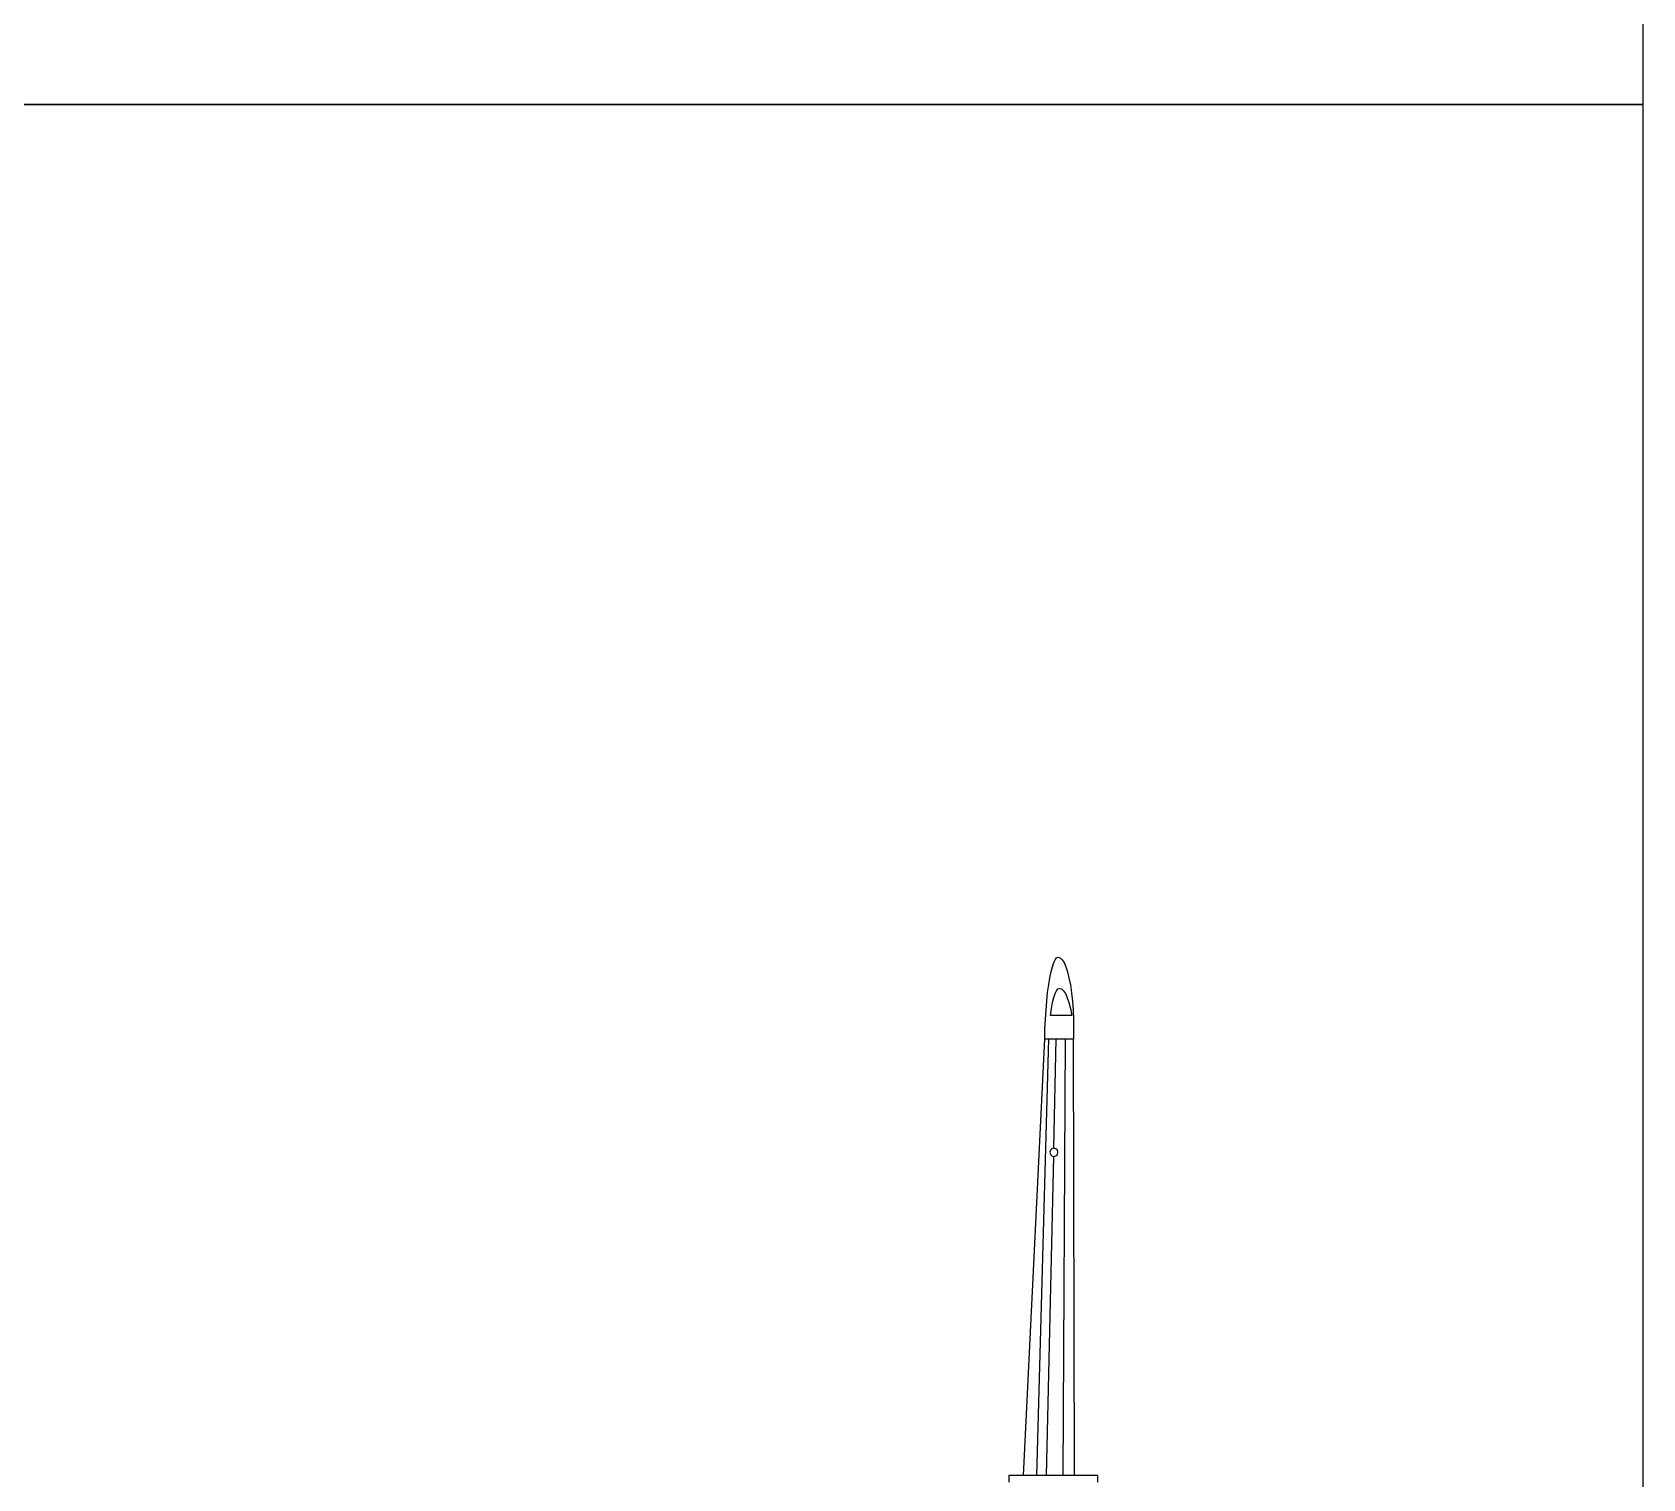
# Model space of a CAD drawing. Header units: inches. Extents: x 17 to 413, y 34 to 164.
# Drawn here: x 101.26 to 116.77, y 111.26 to 125.19 of the extents above; entities that cross this region are included whole.
import ezdxf

# ---------------------------------------------------------------- set-up
doc = ezdxf.new("R2010")
doc.units = ezdxf.units.IN
doc.header["$MEASUREMENT"] = 0
doc.layers.add('Layer 1', color=7, linetype='Continuous')

msp = doc.modelspace()

# ---------------------------------------------------------------- linework, layer by layer
at = {"layer": 'Layer 1', "color": 7}
for p, q in [((72.8027, 124.4937), (116.76568, 124.4937)), ((116.76568, 124.4937), (116.76568, 84.68938)), ((111.06669, 116.14522), (111.07968, 116.19283)), ((111.07968, 116.19283), (111.09266, 116.23178)), ((111.09266, 116.23178), (111.10781, 116.25991)), ((111.10781, 116.25991), (111.12079, 116.27722)), ((111.12079, 116.27722), (111.13378, 116.28371)), ((111.13378, 116.28371), (111.15326, 116.27722)), ((111.15326, 116.27722), (111.17273, 116.25991)), ((111.17273, 116.25991), (111.19221, 116.23178)), ((111.19221, 116.23178), (111.20952, 116.19066)), ((111.20952, 116.19066), (111.22466, 116.14306)), ((111.03424, 115.94398), (111.04506, 116.01972)), ((111.04506, 116.01972), (111.05588, 116.0868)), ((111.05588, 116.0868), (111.06669, 116.14522)), ((111.22466, 116.14306), (111.23981, 116.08463)), ((111.23981, 116.08463), (111.2528, 116.01755)), ((111.02558, 115.86176), (111.03424, 115.94398)), ((111.08185, 115.84661), (111.09483, 115.89638)), ((111.09483, 115.89638), (111.10781, 115.93316)), ((111.10781, 115.93316), (111.1208, 115.96129)), ((111.1208, 115.96129), (111.13378, 115.97861)), ((111.13378, 115.97861), (111.14676, 115.98293)), ((111.14676, 115.98293), (111.1684, 115.97861)), ((111.1684, 115.97861), (111.18571, 115.9613)), ((111.18571, 115.9613), (111.20519, 115.93317)), ((111.20519, 115.93317), (111.2225, 115.89422)), ((111.2225, 115.89422), (111.23765, 115.84661)), ((111.2528, 116.01755), (111.26362, 115.94182)), ((111.26362, 115.94182), (111.27227, 115.86176)), ((111.0126, 115.68648), (111.01909, 115.7752)), ((111.01909, 115.7752), (111.02558, 115.86176)), ((111.06021, 115.72327), (111.07103, 115.79035)), ((111.26578, 115.72327), (111.06021, 115.72327)), ((111.07103, 115.79035), (111.08185, 115.84661)), ((111.23765, 115.84661), (111.2528, 115.79035)), ((111.2528, 115.79035), (111.26578, 115.72327)), ((111.27227, 115.86176), (111.27876, 115.7752)), ((111.27876, 115.7752), (111.28309, 115.68432)), ((111.00611, 115.49606), (111.00827, 115.59127)), ((111.00827, 115.59127), (111.0126, 115.68648)), ((111.28309, 115.68432), (111.28309, 115.59127)), ((111.28309, 115.59127), (111.28309, 115.49606)), ((110.80054, 111.29385), (111.00611, 115.49823)), ((110.93037, 111.29385), (111.04506, 115.49823)), ((111.00611, 115.49823), (111.28309, 115.49823)), ((111.09267, 114.44659), (111.11647, 115.49823)), ((111.20303, 115.49823), (111.18139, 111.29385)), ((111.29175, 111.29385), (111.28309, 115.49823)), ((111.02342, 111.29385), (111.09267, 114.36653)), ((111.06021, 114.42495), (111.05372, 114.40548)), ((111.05372, 114.40548), (111.06021, 114.386)), ((111.07536, 114.4401), (111.06021, 114.42495)), ((111.06021, 114.386), (111.07536, 114.37086)), ((111.09483, 114.44659), (111.07536, 114.4401)), ((111.07536, 114.37086), (111.09483, 114.36653)), ((111.11431, 114.4401), (111.09483, 114.44659)), ((111.09483, 114.36653), (111.11431, 114.37086)), ((111.12945, 114.42495), (111.11431, 114.4401)), ((111.11431, 114.37086), (111.12945, 114.386)), ((111.13378, 114.40548), (111.12945, 114.42495)), ((111.12945, 114.386), (111.13378, 114.40548)), ((111.13378, 114.40548), (111.13378, 114.40548)), ((111.51896, 111.29385), (110.65988, 111.29385)), ((110.65988, 111.29385), (110.65988, 111.23109)), ((111.51896, 111.23109), (111.51896, 111.29385))]:
    msp.add_line(p, q, dxfattribs=at)
msp.add_lwpolyline([(72.8027, 164.29802), (116.76568, 164.29802), (116.76568, 124.4937), (72.8027, 124.4937), (72.8027, 164.29802), (72.8027, 164.29802)], dxfattribs=at)

doc.saveas('drawing.dxf')
